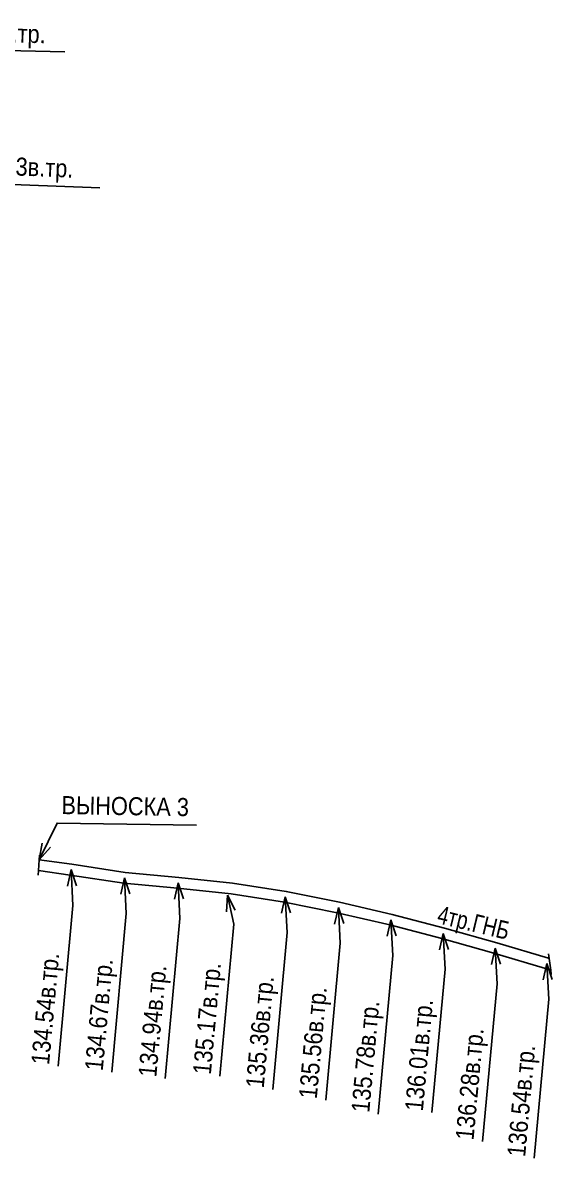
# Model space of a CAD drawing. Header units: metres. Extents: x -3947 to -3704, y 4976 to 6609.
# Drawn here: x -3780.4 to -3751.1, y 4978.5 to 5041.3 of the extents above; entities that cross this region are included whole.
import ezdxf
from ezdxf.enums import TextEntityAlignment as Align

# ---------------------------------------------------------------- set-up
doc = ezdxf.new("R2010")
doc.units = ezdxf.units.M
doc.header["$MEASUREMENT"] = 0
doc.layers.add('Водопровод', color=7, linetype='Continuous', lineweight=25)
doc.layers.add('Кабель электрический', color=7, linetype='Continuous', lineweight=25)
doc.styles.add('Style-RUSSIAN_1251', font='RUSSIAN_1251.shx')
doc.styles.add('Style-RUSSIAN_1251 I 0.00000', font='RUSSIAN_1251.shx')

msp = doc.modelspace()

# ---------------------------------------------------------------- linework, layer by layer
at = {"layer": 'Водопровод', "linetype": 'Continuous', "flags": 128}
msp.add_lwpolyline([(-3796.531, 5028.942), (-3794.04, 5032.871), (-3776.124, 5032.184)], dxfattribs=at)
at = {"layer": 'Кабель электрический', "linetype": 'Continuous'}
for p, q in [((-3779.491, 4994.997), (-3779.318, 4995.915)), ((-3779.491, 4994.997), (-3778.869, 4995.695)), ((-3779.523, 4994.396), (-3779.491, 4994.997)), ((-3779.491, 4994.998), (-3779.478, 4995.247)), ((-3779.537, 4994.147), (-3779.524, 4994.396)), ((-3777.724, 4994.446), (-3777.928, 4993.534)), ((-3777.724, 4994.446), (-3777.429, 4993.559)), ((-3774.767, 4993.999), (-3774.971, 4993.087)), ((-3774.767, 4993.999), (-3774.472, 4993.112)), ((-3771.799, 4993.721), (-3772.003, 4992.809)), ((-3771.799, 4993.721), (-3771.504, 4992.834)), ((-3769.073, 4993.039), (-3769.127, 4992.106)), ((-3769.073, 4993.039), (-3768.639, 4992.212)), ((-3765.872, 4992.944), (-3766.076, 4992.032)), ((-3765.872, 4992.944), (-3765.577, 4992.057)), ((-3762.938, 4992.35), (-3763.142, 4991.438)), ((-3762.938, 4992.35), (-3762.643, 4991.463)), ((-3760.026, 4991.676), (-3760.23, 4990.764)), ((-3760.026, 4991.676), (-3759.731, 4990.789)), ((-3757.137, 4990.918), (-3757.341, 4990.006)), ((-3757.137, 4990.918), (-3756.842, 4990.031)), ((-3754.262, 4990.106), (-3754.466, 4989.194)), ((-3754.262, 4990.106), (-3753.967, 4989.219)), ((-3751.276, 4989.536), (-3751.308, 4989.784)), ((-3751.193, 4988.889), (-3751.276, 4989.536)), ((-3751.4, 4989.26), (-3751.604, 4988.348)), ((-3751.4, 4989.26), (-3751.105, 4988.373)), ((-3751.161, 4988.641), (-3751.193, 4988.889))]:
    msp.add_line(p, q, dxfattribs=at)
at = {"layer": 'Кабель электрический', "linetype": 'Continuous', "flags": 128}
for points in [[(-3800.41, 5031.91), (-3794.336, 5040.082), (-3778.064, 5039.708)], [(-3779.491, 4994.997), (-3778.493, 4997.026), (-3770.783, 4996.901)], [(-3779.491, 4994.997), (-3777.681, 4994.742), (-3774.731, 4994.297), (-3771.769, 4994.019), (-3768.785, 4993.695), (-3765.82, 4993.239), (-3762.875, 4992.643), (-3759.954, 4991.967), (-3757.058, 4991.207), (-3754.179, 4990.394), (-3751.317, 4989.548), (-3751.276, 4989.536)], [(-3779.523, 4994.396), (-3777.768, 4994.149), (-3774.804, 4993.701), (-3771.829, 4993.422), (-3768.863, 4993.1), (-3765.925, 4992.648), (-3763.002, 4992.056), (-3760.098, 4991.384), (-3757.216, 4990.628), (-3754.346, 4989.817), (-3751.484, 4988.972), (-3751.193, 4988.889)], [(-3777.724, 4994.446), (-3777.624, 4992.472), (-3778.441, 4983.574)], [(-3774.767, 4993.999), (-3774.667, 4992.025), (-3775.474, 4983.24)], [(-3771.799, 4993.721), (-3771.699, 4991.747), (-3772.513, 4982.892)], [(-3769.073, 4993.039), (-3768.724, 4991.424), (-3769.495, 4983.027)], [(-3765.872, 4992.944), (-3765.772, 4990.97), (-3766.57, 4982.284)], [(-3762.938, 4992.35), (-3762.838, 4990.376), (-3763.636, 4981.69)], [(-3760.026, 4991.676), (-3759.926, 4989.702), (-3760.732, 4980.924)], [(-3757.137, 4990.918), (-3757.037, 4988.944), (-3757.767, 4980.999)], [(-3754.262, 4990.106), (-3754.162, 4988.132), (-3754.964, 4979.404)], [(-3751.4, 4989.26), (-3751.3, 4987.286), (-3752.11, 4978.473)]]:
    msp.add_lwpolyline(points, dxfattribs=at)

# ---------------------------------------------------------------- texts
at = {"layer": 'Водопровод', "linetype": 'Continuous', "style": 'Style-RUSSIAN_1251', "width": 0.9}
msp.add_text('140.33в.тр.', height=1, rotation=357.8033, dxfattribs=at).set_placement((-3783.779, 5033.979), align=Align.TOP_LEFT)
at = {"layer": 'Кабель электрический', "linetype": 'Continuous', "style": 'Style-RUSSIAN_1251', "width": 0.9}
for s, rotation, p in [('141.26в.тр.', 358.6824, (-3785.322, 5041.325)), ('ВЫНОСКА 3', 359.068, (-3778.244, 4998.522)), ('134.54в.тр.', 84.7501, (-3779.935, 4983.711)), ('134.67в.тр.', 84.7501, (-3776.968, 4983.378)), ('134.94в.тр.', 84.7501, (-3774.006, 4983.029)), ('135.17в.тр.', 84.7501, (-3770.989, 4983.165)), ('135.36в.тр.', 84.7501, (-3768.064, 4982.421)), ('135.56в.тр.', 84.7501, (-3765.13, 4981.827)), ('135.78в.тр.', 84.7501, (-3762.226, 4981.061)), ('136.01в.тр.', 84.7501, (-3759.261, 4981.136)), ('136.28в.тр.', 84.7501, (-3756.458, 4979.541)), ('136.54в.тр.', 84.7501, (-3753.603, 4978.61))]:
    msp.add_text(s, height=1, rotation=rotation, dxfattribs=at).set_placement(p, align=Align.TOP_LEFT)
at = {"layer": 'Кабель электрический', "linetype": 'Continuous', "style": 'Style-RUSSIAN_1251 I 0.00000', "width": 0.8}
msp.add_text('4тр.ГНБ', height=1, rotation=346.4968, dxfattribs=at).set_placement((-3757.53, 4991.5))

doc.saveas('drawing.dxf')
